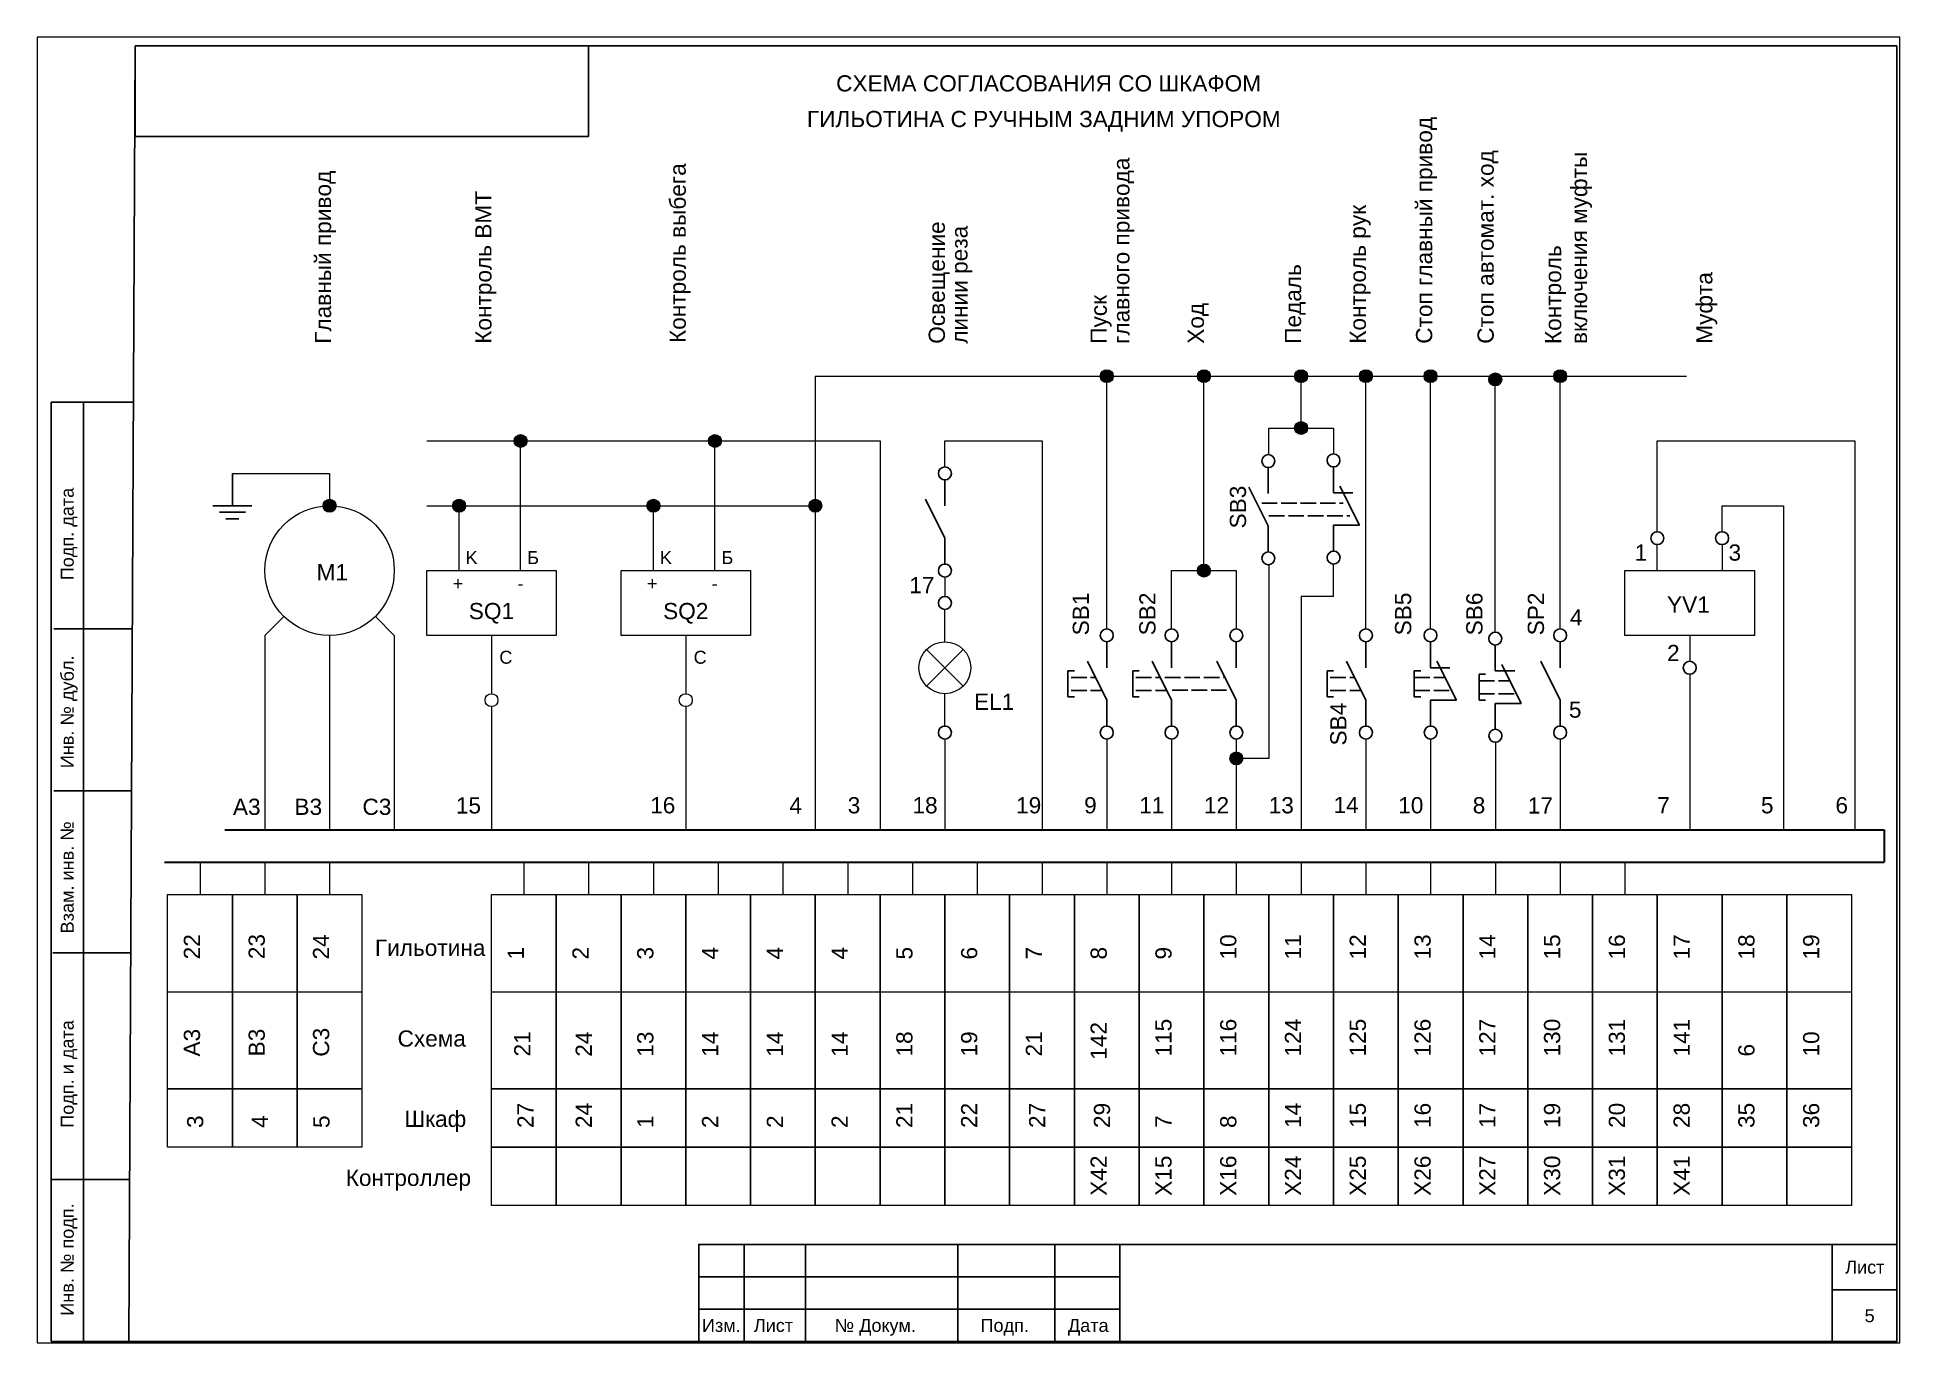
# Paper-space layout 'Лист9' of a CAD drawing. Header units: millimetres. Extents: x 0 to 288, y 0 to 202.
# The model-space entities are those that its viewports show. They can reach past a viewport. Long polylines and large blocks are cut down to what shows.
import ezdxf

# ---------------------------------------------------------------- set-up
doc = ezdxf.new("R2010")
doc.units = ezdxf.units.MM
doc.linetypes.add('ACAD_ISO02W100', pattern=[15, 12, -3])
doc.layers.add('Аппаратура', color=7, linetype='Continuous', lineweight=20)
doc.layers.add('Рамки', color=7, linetype='Continuous', lineweight=25)
doc.styles.get("Standard").update_dxf_attribs({"font": 'arial.ttf'})

msp = doc.modelspace()

# ---------------------------------------------------------------- hatches: boundary and pattern name
at = {"layer": 'Аппаратура'}
h = msp.add_hatch(dxfattribs=at)
h.set_pattern_fill('ANGLE')
h.set_pattern_definition([(0, (-5, 5), (0, 6.985), [5.08, -1.905]), (90, (-5, 5), (-6.985, 4e-16), [5.08, -1.905])])
h.paths.add_polyline_path([(2726, 3445, 1), (2724, 3445, 1)])
h = msp.add_hatch(color=256, dxfattribs=at)
h.dxf.hatch_style = 1
h.paths.add_polyline_path([(2821, 3444, 1), (2819, 3444, 1)])
h = msp.add_hatch(color=256, dxfattribs=at)
h.dxf.hatch_style = 1
h.paths.add_polyline_path([(2836, 3444, 1), (2834, 3444, 1)])
h = msp.add_hatch(color=256, dxfattribs=at)
h.dxf.hatch_style = 1
h.paths.add_polyline_path([(2851, 3444, 1), (2849, 3444, 1)])
h = msp.add_hatch(color=256, dxfattribs=at)
h.dxf.hatch_style = 1
h.paths.add_polyline_path([(2861, 3444, 1), (2859, 3444, 1)])
h = msp.add_hatch(color=256, dxfattribs=at)
h.dxf.hatch_style = 1
h.paths.add_polyline_path([(2870.98, 3444, 1), (2868.98, 3444, 1)])
h = msp.add_hatch(color=256, dxfattribs=at)
h.dxf.hatch_style = 1
h.paths.add_polyline_path([(2891, 3444, 1), (2889, 3444, 1)])
h = msp.add_hatch(color=256, dxfattribs=at)
h.dxf.hatch_style = 1
h.paths.add_polyline_path([(2880.98, 3443.5, 1), (2878.98, 3443.5, 1)])
h = msp.add_hatch(color=256, dxfattribs=at)
h.dxf.hatch_style = 1
h.paths.add_polyline_path([(2851, 3436, 1), (2849, 3436, 1)])
h = msp.add_hatch(color=256, dxfattribs=at)
h.dxf.hatch_style = 1
h.paths.add_polyline_path([(2730.5, 3434, 1), (2728.5, 3434, 1)])
h = msp.add_hatch(color=256, dxfattribs=at)
h.dxf.hatch_style = 1
h.paths.add_polyline_path([(2760.5, 3434, 1), (2758.5, 3434, 1)])
h = msp.add_hatch(color=256, dxfattribs=at)
h.dxf.hatch_style = 1
h.paths.add_polyline_path([(2701, 3424, 1), (2699, 3424, 1)])
h = msp.add_hatch(color=256, dxfattribs=at)
h.dxf.hatch_style = 1
h.paths.add_polyline_path([(2721, 3424, 1), (2719, 3424, 1)])
h = msp.add_hatch(color=256, dxfattribs=at)
h.dxf.hatch_style = 1
h.paths.add_polyline_path([(2751, 3424, 1), (2749, 3424, 1)])
h = msp.add_hatch(color=256, dxfattribs=at)
h.dxf.hatch_style = 1
h.paths.add_polyline_path([(2776, 3424, 1), (2774, 3424, 1)])
h = msp.add_hatch(color=256, dxfattribs=at)
h.dxf.hatch_style = 1
h.paths.add_polyline_path([(2836, 3414, 1), (2834, 3414, 1)])
h = msp.add_hatch(color=256, dxfattribs=at)
h.dxf.hatch_style = 1
h.paths.add_polyline_path([(2841, 3385, 1), (2839, 3385, 1)])

# ---------------------------------------------------------------- linework, layer by layer
for p, q in [((2685, 3429), (2685, 3424)), ((2795, 3428), (2795, 3424)), ((2844.94, 3429.89), (2844.94, 3425.89)), ((2855, 3430), (2855, 3426)), ((2795, 3419), (2792, 3425)), ((2844.94, 3420.89), (2841.94, 3426.89)), ((2855, 3426), (2858, 3426)), ((2859, 3421), (2856, 3427)), ((2682, 3424), (2688, 3424)), ((2683, 3423), (2687, 3423)), ((2684, 3422), (2686, 3422)), ((2844.94, 3416.89), (2844.94, 3420.89)), ((2855, 3417), (2855, 3421)), ((2855, 3421), (2859, 3421)), ((2795, 3415), (2795, 3419)), ((2820, 3403), (2820, 3399)), ((2830, 3403), (2830, 3399)), ((2840, 3403), (2840, 3399)), ((2860, 3403), (2860, 3399)), ((2869.98, 3403), (2869.98, 3399)), ((2879.98, 3402.5), (2879.98, 3398.5)), ((2890, 3403), (2890, 3399)), ((2820, 3394), (2817, 3400)), ((2830, 3394), (2827, 3400)), ((2840, 3394), (2837, 3400)), ((2860, 3394), (2857, 3400)), ((2869.98, 3399), (2872.98, 3399)), ((2873.98, 3394), (2870.98, 3400)), ((2883.98, 3393.5), (2880.98, 3399.5)), ((2890, 3394), (2887, 3400)), ((2815, 3398.5), (2814, 3398.5)), ((2814, 3398.5), (2814, 3394.5)), ((2825, 3398.5), (2824, 3398.5)), ((2824, 3398.5), (2824, 3394.5)), ((2855, 3398.5), (2854, 3398.5)), ((2854, 3398.5), (2854, 3394.5)), ((2868.48, 3398.5), (2867.48, 3398.5)), ((2867.48, 3398.5), (2867.48, 3394.5)), ((2878.48, 3398), (2877.48, 3398)), ((2877.48, 3398), (2877.48, 3394)), ((2879.98, 3398.5), (2882.98, 3398.5)), ((2814, 3394.5), (2815, 3394.5)), ((2820, 3390), (2820, 3394)), ((2824, 3394.5), (2825, 3394.5)), ((2830, 3390), (2830, 3394)), ((2840, 3390), (2840, 3394)), ((2854, 3394.5), (2855, 3394.5)), ((2860, 3390), (2860, 3394)), ((2867.48, 3394.5), (2868.48, 3394.5)), ((2869.98, 3390), (2869.98, 3394)), ((2869.98, 3394), (2873.98, 3394)), ((2877.48, 3394), (2878.48, 3394)), ((2879.98, 3389.5), (2879.98, 3393.5)), ((2879.98, 3393.5), (2883.98, 3393.5)), ((2890, 3390), (2890, 3394))]:
    msp.add_line(p, q)
at = {"linetype": 'ACAD_ISO02W100', "ltscale": 0.2}
for p, q in [((2843.92, 3424.39), (2856.5, 3424.39)), ((2845.04, 3422.45), (2857.5, 3422.45)), ((2814.5, 3397.5), (2818.25, 3397.5)), ((2824.5, 3397.5), (2828.25, 3397.5)), ((2828.98, 3397.5), (2838, 3397.5)), ((2854.5, 3397.5), (2858.25, 3397.5)), ((2867.48, 3397.5), (2872.23, 3397.5)), ((2877.48, 3397), (2882.23, 3397)), ((2814.5, 3395.5), (2819.25, 3395.5)), ((2824.5, 3395.5), (2829.25, 3395.5)), ((2830.1, 3395.56), (2839.12, 3395.56)), ((2854.5, 3395.5), (2859.25, 3395.5)), ((2867.48, 3395.5), (2873.23, 3395.5)), ((2877.48, 3395), (2883.23, 3395))]:
    msp.add_line(p, q, dxfattribs=at)
for centre in [(2844.94, 3430.89), (2855, 3431), (2795, 3429), (2905, 3419), (2915, 3419), (2844.94, 3415.89), (2855.02, 3416), (2795, 3414), (2795, 3409), (2820, 3404), (2830, 3404), (2840, 3404), (2860, 3404), (2869.98, 3404), (2890, 3404), (2879.98, 3403.5), (2910, 3399), (2795, 3389), (2820, 3389), (2830, 3389), (2840, 3389), (2860, 3389), (2870, 3389), (2880, 3388.5), (2890, 3389)]:
    msp.add_circle(centre, 1)
at = {"layer": 'Аппаратура'}
for p, q in [((2775, 3444), (2775, 3374)), ((2775, 3444), (2909.5, 3444)), ((2820, 3405), (2820, 3444)), ((2835, 3414), (2835, 3444)), ((2850, 3436), (2850, 3444)), ((2860, 3405), (2860, 3444)), ((2869.98, 3405), (2869.98, 3444)), ((2879.98, 3404.5), (2879.98, 3443.5)), ((2890, 3405), (2890, 3444)), ((2715, 3434), (2785, 3434)), ((2785, 3434), (2785, 3374)), ((2795, 3430), (2795, 3434)), ((2795, 3434), (2810, 3434)), ((2810, 3434), (2810, 3374)), ((2845, 3431.89), (2845, 3436)), ((2845, 3436), (2855, 3436)), ((2855, 3436), (2855, 3432)), ((2905, 3420), (2905, 3434)), ((2905, 3434), (2935.5, 3434)), ((2935.5, 3434), (2935.5, 3374)), ((2729.5, 3414), (2729.5, 3433)), ((2759.5, 3414), (2759.5, 3433)), ((2685, 3429), (2700, 3429)), ((2700, 3429), (2700, 3424)), ((2715, 3424), (2775, 3424)), ((2720, 3414), (2720, 3424)), ((2750, 3414), (2750, 3424)), ((2915, 3420), (2915, 3424)), ((2915, 3424), (2924.5, 3424)), ((2924.5, 3424), (2924.5, 3374)), ((2905, 3414), (2905, 3418)), ((2915, 3418), (2915, 3414)), ((2830, 3405), (2830, 3414)), ((2830, 3414), (2840, 3414)), ((2840, 3414), (2840, 3405)), ((2845.01, 3414.89), (2845.01, 3385)), ((2855, 3410), (2855, 3415)), ((2795, 3413), (2795, 3410)), ((2795, 3403), (2795, 3408)), ((2850, 3410), (2850, 3374)), ((2855, 3410), (2850, 3410)), ((2690, 3404), (2692.93, 3406.93)), ((2707.07, 3406.93), (2710, 3404)), ((2690, 3404), (2690, 3374)), ((2700, 3404), (2700, 3374)), ((2710, 3404), (2710, 3374)), ((2725, 3404), (2725, 3395)), ((2755, 3404), (2755, 3395)), ((2792.17, 3401.83), (2797.83, 3396.17)), ((2792.17, 3396.17), (2797.83, 3401.83)), ((2910, 3404), (2910, 3400)), ((2910, 3398), (2910, 3374)), ((2795, 3390), (2795, 3395)), ((2725, 3393), (2725, 3374)), ((2755, 3393), (2755, 3374)), ((2795, 3388), (2795, 3374)), ((2820, 3388), (2820, 3374)), ((2830, 3388), (2830, 3374)), ((2840, 3388), (2840, 3374)), ((2860, 3388), (2860, 3374)), ((2870, 3388), (2870, 3374)), ((2880, 3387.5), (2880, 3374)), ((2890, 3388), (2890, 3374)), ((2845.01, 3385), (2840, 3385)), ((2680, 3369), (2680, 3364)), ((2690, 3369), (2690, 3364)), ((2700, 3369), (2700, 3364)), ((2730, 3369), (2730, 3364)), ((2740, 3369), (2740, 3364)), ((2750, 3369), (2750, 3364)), ((2760, 3369), (2760, 3364)), ((2770, 3369), (2770, 3364)), ((2780, 3369), (2780, 3364)), ((2790, 3369), (2790, 3364)), ((2800, 3369), (2800, 3364)), ((2810, 3369), (2810, 3364)), ((2820, 3369), (2820, 3364)), ((2830, 3369), (2830, 3364)), ((2840, 3369), (2840, 3364)), ((2850, 3369), (2850, 3364)), ((2860, 3369), (2860, 3364)), ((2870, 3369), (2870, 3364)), ((2880, 3369), (2880, 3364)), ((2890, 3369), (2890, 3364)), ((2900, 3369), (2900, 3364)), ((2675, 3349), (2685, 3349)), ((2685, 3349), (2695, 3349)), ((2695, 3349), (2705, 3349)), ((2725, 3349), (2735, 3349)), ((2735, 3349), (2745, 3349)), ((2745, 3349), (2755, 3349)), ((2755, 3349), (2765, 3349)), ((2765, 3349), (2775, 3349)), ((2775, 3349), (2785, 3349)), ((2785, 3349), (2795, 3349)), ((2795, 3349), (2805, 3349)), ((2805, 3349), (2815, 3349)), ((2815, 3349), (2825, 3349)), ((2825, 3349), (2835, 3349)), ((2835, 3349), (2845, 3349)), ((2845, 3349), (2855, 3349)), ((2855, 3349), (2865, 3349)), ((2865, 3349), (2875, 3349)), ((2875, 3349), (2885, 3349)), ((2885, 3349), (2895, 3349)), ((2895, 3349), (2905, 3349)), ((2905, 3349), (2915, 3349)), ((2915, 3349), (2925, 3349)), ((2925, 3349), (2935, 3349))]:
    msp.add_line(p, q, dxfattribs=at)
at = {"layer": 'Аппаратура', "lineweight": 30}
for p, q in [((2683.81, 3374), (2940, 3374)), ((2940, 3374), (2940, 3369)), ((2674.5, 3369), (2940, 3369))]:
    msp.add_line(p, q, dxfattribs=at)
at = {"layer": 'Аппаратура'}
for points in [[(2715, 3414), (2735, 3414), (2735, 3404), (2715, 3404)], [(2745, 3414), (2765, 3414), (2765, 3404), (2745, 3404)], [(2900, 3414), (2920, 3414), (2920, 3404), (2900, 3404)], [(2675, 3364), (2685, 3364), (2685, 3334), (2675, 3334)], [(2685, 3364), (2695, 3364), (2695, 3334), (2685, 3334)], [(2695, 3364), (2705, 3364), (2705, 3334), (2695, 3334)], [(2725, 3364), (2735, 3364), (2735, 3334), (2725, 3334)], [(2735, 3364), (2745, 3364), (2745, 3334), (2735, 3334)], [(2745, 3364), (2755, 3364), (2755, 3334), (2745, 3334)], [(2755, 3364), (2765, 3364), (2765, 3334), (2755, 3334)], [(2765, 3364), (2775, 3364), (2775, 3334), (2765, 3334)], [(2775, 3364), (2785, 3364), (2785, 3334), (2775, 3334)], [(2785, 3364), (2795, 3364), (2795, 3334), (2785, 3334)], [(2795, 3364), (2805, 3364), (2805, 3334), (2795, 3334)], [(2805, 3364), (2815, 3364), (2815, 3334), (2805, 3334)], [(2815, 3364), (2825, 3364), (2825, 3334), (2815, 3334)], [(2825, 3364), (2835, 3364), (2835, 3334), (2825, 3334)], [(2835, 3364), (2845, 3364), (2845, 3334), (2835, 3334)], [(2845, 3364), (2855, 3364), (2855, 3334), (2845, 3334)], [(2855, 3364), (2865, 3364), (2865, 3334), (2855, 3334)], [(2865, 3364), (2875, 3364), (2875, 3334), (2865, 3334)], [(2875, 3364), (2885, 3364), (2885, 3334), (2875, 3334)], [(2885, 3364), (2895, 3364), (2895, 3334), (2885, 3334)], [(2895, 3364), (2905, 3364), (2905, 3334), (2895, 3334)], [(2905, 3364), (2915, 3364), (2915, 3334), (2905, 3334)], [(2915, 3364), (2925, 3364), (2925, 3334), (2915, 3334)], [(2925, 3364), (2935, 3364), (2935, 3334), (2925, 3334)], [(2675, 3334), (2685, 3334), (2685, 3325), (2675, 3325)], [(2685, 3334), (2695, 3334), (2695, 3325), (2685, 3325)], [(2695, 3334), (2705, 3334), (2705, 3325), (2695, 3325)], [(2725, 3334), (2735, 3334), (2735, 3325), (2725, 3325)], [(2735, 3334), (2745, 3334), (2745, 3325), (2735, 3325)], [(2745, 3334), (2755, 3334), (2755, 3325), (2745, 3325)], [(2755, 3334), (2765, 3334), (2765, 3325), (2755, 3325)], [(2765, 3334), (2775, 3334), (2775, 3325), (2765, 3325)], [(2775, 3334), (2785, 3334), (2785, 3325), (2775, 3325)], [(2785, 3334), (2795, 3334), (2795, 3325), (2785, 3325)], [(2795, 3334), (2805, 3334), (2805, 3325), (2795, 3325)], [(2805, 3334), (2815, 3334), (2815, 3325), (2805, 3325)], [(2815, 3334), (2825, 3334), (2825, 3325), (2815, 3325)], [(2825, 3334), (2835, 3334), (2835, 3325), (2825, 3325)], [(2835, 3334), (2845, 3334), (2845, 3325), (2835, 3325)], [(2845, 3334), (2855, 3334), (2855, 3325), (2845, 3325)], [(2855, 3334), (2865, 3334), (2865, 3325), (2855, 3325)], [(2865, 3334), (2875, 3334), (2875, 3325), (2865, 3325)], [(2875, 3334), (2885, 3334), (2885, 3325), (2875, 3325)], [(2885, 3334), (2895, 3334), (2895, 3325), (2885, 3325)], [(2895, 3334), (2905, 3334), (2905, 3325), (2895, 3325)], [(2905, 3334), (2915, 3334), (2915, 3325), (2905, 3325)], [(2915, 3334), (2925, 3334), (2925, 3325), (2915, 3325)], [(2925, 3334), (2935, 3334), (2935, 3325), (2925, 3325)], [(2725, 3325), (2735, 3325), (2735, 3316), (2725, 3316)], [(2735, 3325), (2745, 3325), (2745, 3316), (2735, 3316)], [(2745, 3325), (2755, 3325), (2755, 3316), (2745, 3316)], [(2755, 3325), (2765, 3325), (2765, 3316), (2755, 3316)], [(2765, 3325), (2775, 3325), (2775, 3316), (2765, 3316)], [(2775, 3325), (2785, 3325), (2785, 3316), (2775, 3316)], [(2785, 3325), (2795, 3325), (2795, 3316), (2785, 3316)], [(2795, 3325), (2805, 3325), (2805, 3316), (2795, 3316)], [(2805, 3325), (2815, 3325), (2815, 3316), (2805, 3316)], [(2815, 3325), (2825, 3325), (2825, 3316), (2815, 3316)], [(2825, 3325), (2835, 3325), (2835, 3316), (2825, 3316)], [(2835, 3325), (2845, 3325), (2845, 3316), (2835, 3316)], [(2845, 3325), (2855, 3325), (2855, 3316), (2845, 3316)], [(2855, 3325), (2865, 3325), (2865, 3316), (2855, 3316)], [(2865, 3325), (2875, 3325), (2875, 3316), (2865, 3316)], [(2875, 3325), (2885, 3325), (2885, 3316), (2875, 3316)], [(2885, 3325), (2895, 3325), (2895, 3316), (2885, 3316)], [(2895, 3325), (2905, 3325), (2905, 3316), (2895, 3316)], [(2905, 3325), (2915, 3325), (2915, 3316), (2905, 3316)], [(2915, 3325), (2925, 3325), (2925, 3316), (2915, 3316)], [(2925, 3325), (2935, 3325), (2935, 3316), (2925, 3316)]]:
    msp.add_lwpolyline(points, close=True, dxfattribs=at)
for centre, radius in [((2820, 3444), 1), ((2835, 3444), 1), ((2850, 3444), 1), ((2860, 3444), 1), ((2869.98, 3444), 1), ((2890, 3444), 1), ((2879.98, 3443.5), 1), ((2850, 3436), 1), ((2729.5, 3434), 1), ((2759.5, 3434), 1), ((2700, 3424), 1), ((2720, 3424), 1), ((2750, 3424), 1), ((2775, 3424), 1), ((2700, 3414), 10), ((2835, 3414), 1), ((2795, 3399), 4), ((2725, 3394), 1), ((2755, 3394), 1), ((2840, 3385), 1)]:
    msp.add_circle(centre, radius, dxfattribs=at)
at = {"layer": 'Рамки'}
for p, q in [((2669, 3295), (2670, 3495)), ((2670, 3495), (2942, 3495)), ((2942, 3495), (2942, 3295)), ((2657, 3440), (2669.72, 3440)), ((2657, 3295), (2657, 3440)), ((2662, 3295), (2662, 3440)), ((2669.42, 3405), (2657.42, 3405)), ((2669.42, 3380), (2657.42, 3380)), ((2669.3, 3355), (2657.3, 3355)), ((2669.12, 3320), (2657.12, 3320)), ((2669.12, 3320), (2657.12, 3320)), ((2669.12, 3320), (2657.12, 3320)), ((2764, 3310), (2764, 3295)), ((2773.5, 3310), (2773.5, 3295)), ((2797, 3310), (2797, 3295)), ((2812, 3310), (2812, 3295)), ((2932, 3310), (2932, 3295)), ((2757, 3305), (2822, 3305)), ((2932, 3303), (2942, 3303)), ((2757, 3300), (2822, 3300)), ((2669, 3295), (2657, 3295)), ((2942, 3295), (2669, 3295))]:
    msp.add_line(p, q, dxfattribs=at)
for points in [[(2670, 3495), (2740, 3495), (2740, 3481), (2670, 3481)], [(2757, 3295), (2757, 3310), (2942, 3310), (2942, 3295)], [(2757, 3310), (2822, 3310), (2822, 3295), (2757, 3295)]]:
    msp.add_lwpolyline(points, close=True, dxfattribs=at)

# ---------------------------------------------------------------- texts
for s, p in [('Стоп главный привод', (2870.24, 3449)), ('Контроль выбега', (2755, 3449.12)), ('главного привода', (2823.5, 3449)), ('Стоп автомат. ход', (2879.74, 3449)), ('включения муфты', (2894.16, 3448.96)), ('Главный привод', (2700.24, 3449)), ('Контроль ВМТ', (2725, 3449)), ('Контроль рук', (2860, 3449)), ('Освещение', (2795, 3449)), ('линии реза', (2798.5, 3449)), ('Контроль', (2890.16, 3448.96)), ('Педаль', (2850, 3449)), ('Муфта', (2913.5, 3449)), ('Пуск', (2820, 3449)), ('Ход', (2835, 3449)), ('SB3', (2841.5, 3420.5)), ('SB5', (2867, 3404)), ('SB6', (2878, 3404)), ('SB1', (2817.24, 3404)), ('SB2', (2827.52, 3404)), ('SP2', (2887.5, 3404)), ('SB4', (2857, 3387)), ('22', (2680, 3354)), ('23', (2690, 3354.02)), ('24', (2699.94, 3353.97)), ('10', (2840, 3353.97)), ('11', (2850, 3353.97)), ('12', (2860, 3353.97)), ('13', (2870, 3353.97)), ('14', (2880, 3353.97)), ('15', (2890, 3353.97)), ('16', (2900, 3353.97)), ('17', (2910, 3353.97)), ('18', (2920, 3353.97)), ('19', (2930, 3353.97)), ('1', (2730, 3353.97)), ('2', (2740, 3353.97)), ('3', (2750, 3353.97)), ('4', (2760, 3353.97)), ('4', (2770, 3353.97)), ('4', (2780, 3353.97)), ('5', (2790, 3353.97)), ('6', (2800, 3353.97)), ('7', (2810, 3353.97)), ('8', (2820, 3353.97)), ('9', (2830, 3353.97)), ('115', (2830, 3339)), ('116', (2840, 3339)), ('124', (2850, 3339)), ('125', (2860, 3339)), ('126', (2870, 3339)), ('127', (2880, 3339)), ('130', (2890, 3339)), ('131', (2900, 3339)), ('141', (2910, 3339)), ('A3', (2680, 3339)), ('B3', (2690, 3339.02)), ('C3', (2699.94, 3338.97)), ('21', (2731, 3339.01)), ('24', (2740.5, 3338.97)), ('13', (2750, 3338.97)), ('14', (2760, 3338.97)), ('14', (2770, 3338.97)), ('14', (2780, 3338.97)), ('18', (2790, 3339)), ('19', (2800, 3339)), ('21', (2810, 3339.01)), ('142', (2820, 3338.5)), ('10', (2930, 3339)), ('6', (2920, 3339)), ('27', (2731.5, 3327.97)), ('24', (2740.5, 3327.97)), ('21', (2790, 3327.97)), ('22', (2800, 3327.97)), ('27', (2810.5, 3327.97)), ('29', (2820.5, 3327.97)), ('14', (2850, 3327.97)), ('15', (2860, 3327.97)), ('16', (2870, 3327.97)), ('17', (2880, 3327.97)), ('19', (2890, 3327.97)), ('20', (2900, 3327.97)), ('28', (2910, 3327.97)), ('35', (2920, 3327.97)), ('36', (2930, 3327.97)), ('3', (2680.5, 3327.97)), ('4', (2690.5, 3327.97)), ('5', (2700, 3327.97)), ('1', (2750, 3327.97)), ('2', (2760, 3327.97)), ('2', (2770, 3327.97)), ('2', (2780, 3327.97)), ('7', (2830, 3327.97)), ('8', (2840, 3327.97)), ('X42', (2820, 3317.5)), ('X15', (2830, 3317.5)), ('X16', (2840, 3317.5)), ('X24', (2850, 3317.5)), ('X25', (2860, 3317.5)), ('X26', (2870, 3317.5)), ('X27', (2880, 3317.5)), ('X30', (2890, 3317.5)), ('X31', (2900, 3317.5)), ('X41', (2910, 3317.5))]:
    msp.add_text(s, height=2.5, rotation=90).set_placement(p)
for s, p in [('1', (2901.5, 3415.53)), ('3', (2916, 3415.53)), ('17', (2789.5, 3410.5)), ('4', (2891.5, 3405.53)), ('2', (2906.5, 3400.03)), ('5', (2891.35, 3391.29)), ('A3', (2685.08, 3376.29)), ('B3', (2694.58, 3376.29)), ('C3', (2705.08, 3376.29)), ('15', (2719.5, 3376.5)), ('16', (2749.5, 3376.53)), ('4', (2771, 3376.5)), ('3', (2780, 3376.53)), ('18', (2790, 3376.53)), ('19', (2806, 3376.53)), ('9', (2816.5, 3376.53)), ('11', (2825, 3376.53)), ('12', (2835, 3376.53)), ('13', (2845, 3376.53)), ('14', (2855, 3376.57)), ('10', (2865, 3376.53)), ('8', (2876.5, 3376.53)), ('17', (2885, 3376.5)), ('7', (2905, 3376.53)), ('5', (2921, 3376.53)), ('6', (2932.5, 3376.53)), ('Гильотина', (2707, 3354.53)), ('Схема', (2710.5, 3340.53)), ('Шкаф', (2711.56, 3328.13)), ('Контроллер', (2702.5, 3319.03))]:
    msp.add_text(s, height=2.5).set_placement(p)
at = {"layer": 'Аппаратура'}
for s, height, p in [('СХЕМА СОГЛАСОВАНИЯ СО ШКАФОМ', 2.5, (2778.21, 3487.94)), ('ГИЛЬОТИНА С РУЧНЫМ ЗАДНИМ УПОРОМ', 2.5, (2773.71, 3482.44)), ('K', 2, (2721, 3415)), ('Б', 2, (2730.5, 3415)), ('K', 2, (2751, 3415)), ('Б', 2, (2760.5, 3415)), ('M1', 2.5, (2698, 3412.5)), ('+', 2, (2719, 3411)), ('-', 2, (2729, 3411)), ('+', 2, (2749, 3411)), ('-', 2, (2759, 3411)), ('SQ1', 2.5, (2721.5, 3406.5)), ('SQ2', 2.5, (2751.5, 3406.5)), ('YV1', 2.5, (2906.5, 3407.5)), ('C', 2, (2726.21, 3399.62)), ('C', 2, (2756.21, 3399.62)), ('EL1', 2.5, (2799.5, 3392.5))]:
    msp.add_text(s, height=height, dxfattribs=at).set_placement(p)
at = {"layer": 'Рамки'}
for s, p in [('Подп. дата', (2660.5, 3412.5)), ('Инв. № дубл.', (2660.5, 3383.5)), ('Взам. инв. №', (2660.5, 3358)), ('Подп. и дата', (2660.5, 3328)), ('Инв. № подп.', (2660.5, 3299))]:
    msp.add_text(s, height=2, rotation=90, dxfattribs=at).set_placement(p)
for s, p in [('Лист', (2934, 3305.5)), ('Изм.', (2757.5, 3296.5)), ('Лист', (2765.5, 3296.5)), ('№ Докум.', (2778, 3296.5)), ('Подп.', (2800.5, 3296.5)), ('Дата', (2814, 3296.5)), ('5', (2937, 3298))]:
    msp.add_text(s, height=2, dxfattribs=at).set_placement(p)

psp = doc.layouts.new('Лист9')

# ---------------------------------------------------------------- viewports
at = {"layer": 'Аппаратура'}
psp.add_viewport(center=(143.73, 100.9), size=(287.56, 201.4781), view_center_point=(2798.65, 3395.57), view_height=201.4781, dxfattribs=at)

doc.saveas('drawing.dxf')
